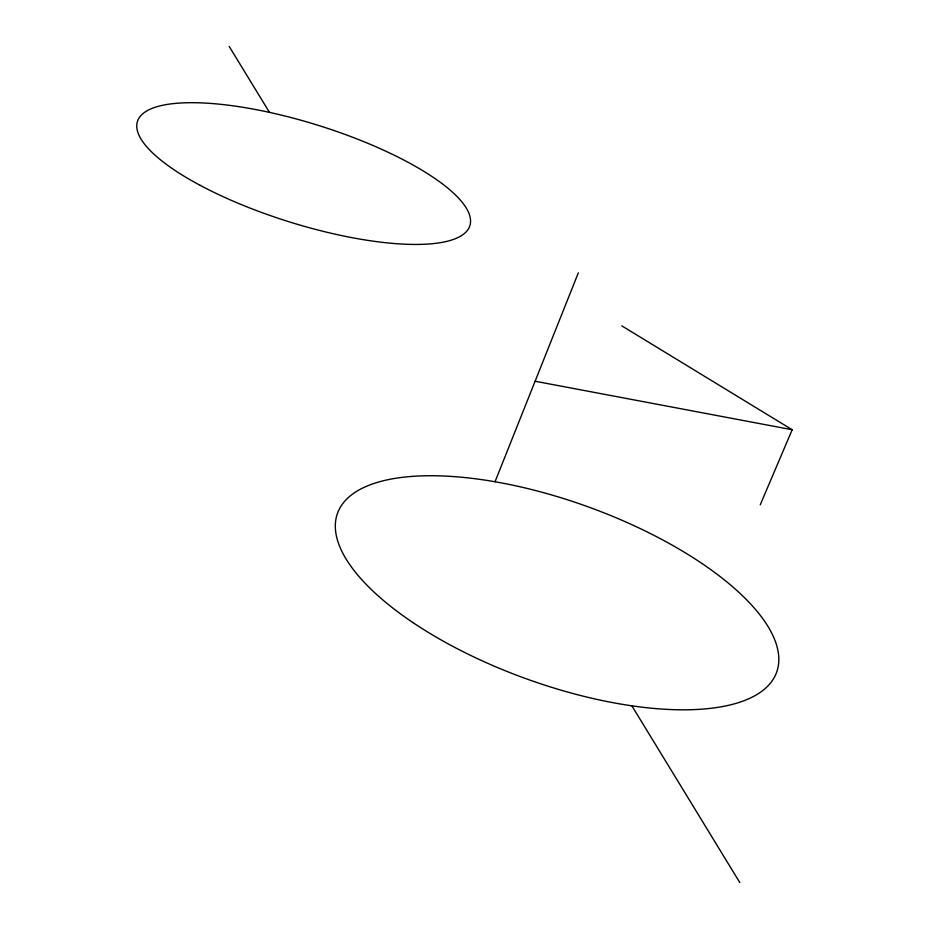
<?xml version="1.0" encoding="UTF-8"?>
<svg xmlns="http://www.w3.org/2000/svg" width="929" height="929" viewBox="0 0 929 929"><rect width="100%" height="100%" fill="white"/><g stroke="black" fill="none" stroke-linecap="round" stroke-linejoin="round"><path stroke-width="1.39" d="M495.029 481.745L578.314 272.871M760.236 504.842L792.182 429.744L621.838 325.882M535.104 381.238L792.182 429.744M229.208 46.45L269.456 112.351M631.79 705.68L739.798 882.55M412.848 622.523A233.527 91.379 19.9 0 0 775.169 675.731A233.527 91.379 19.9 0 0 483.289 479.863A233.527 91.379 19.9 0 0 412.848 622.523M200.246 185.382A174.199 50.375 17.4 0 0 468.866 228.093A174.199 50.375 17.4 0 0 241.9 107.137A174.199 50.375 17.4 0 0 200.246 185.382"/></g></svg>
